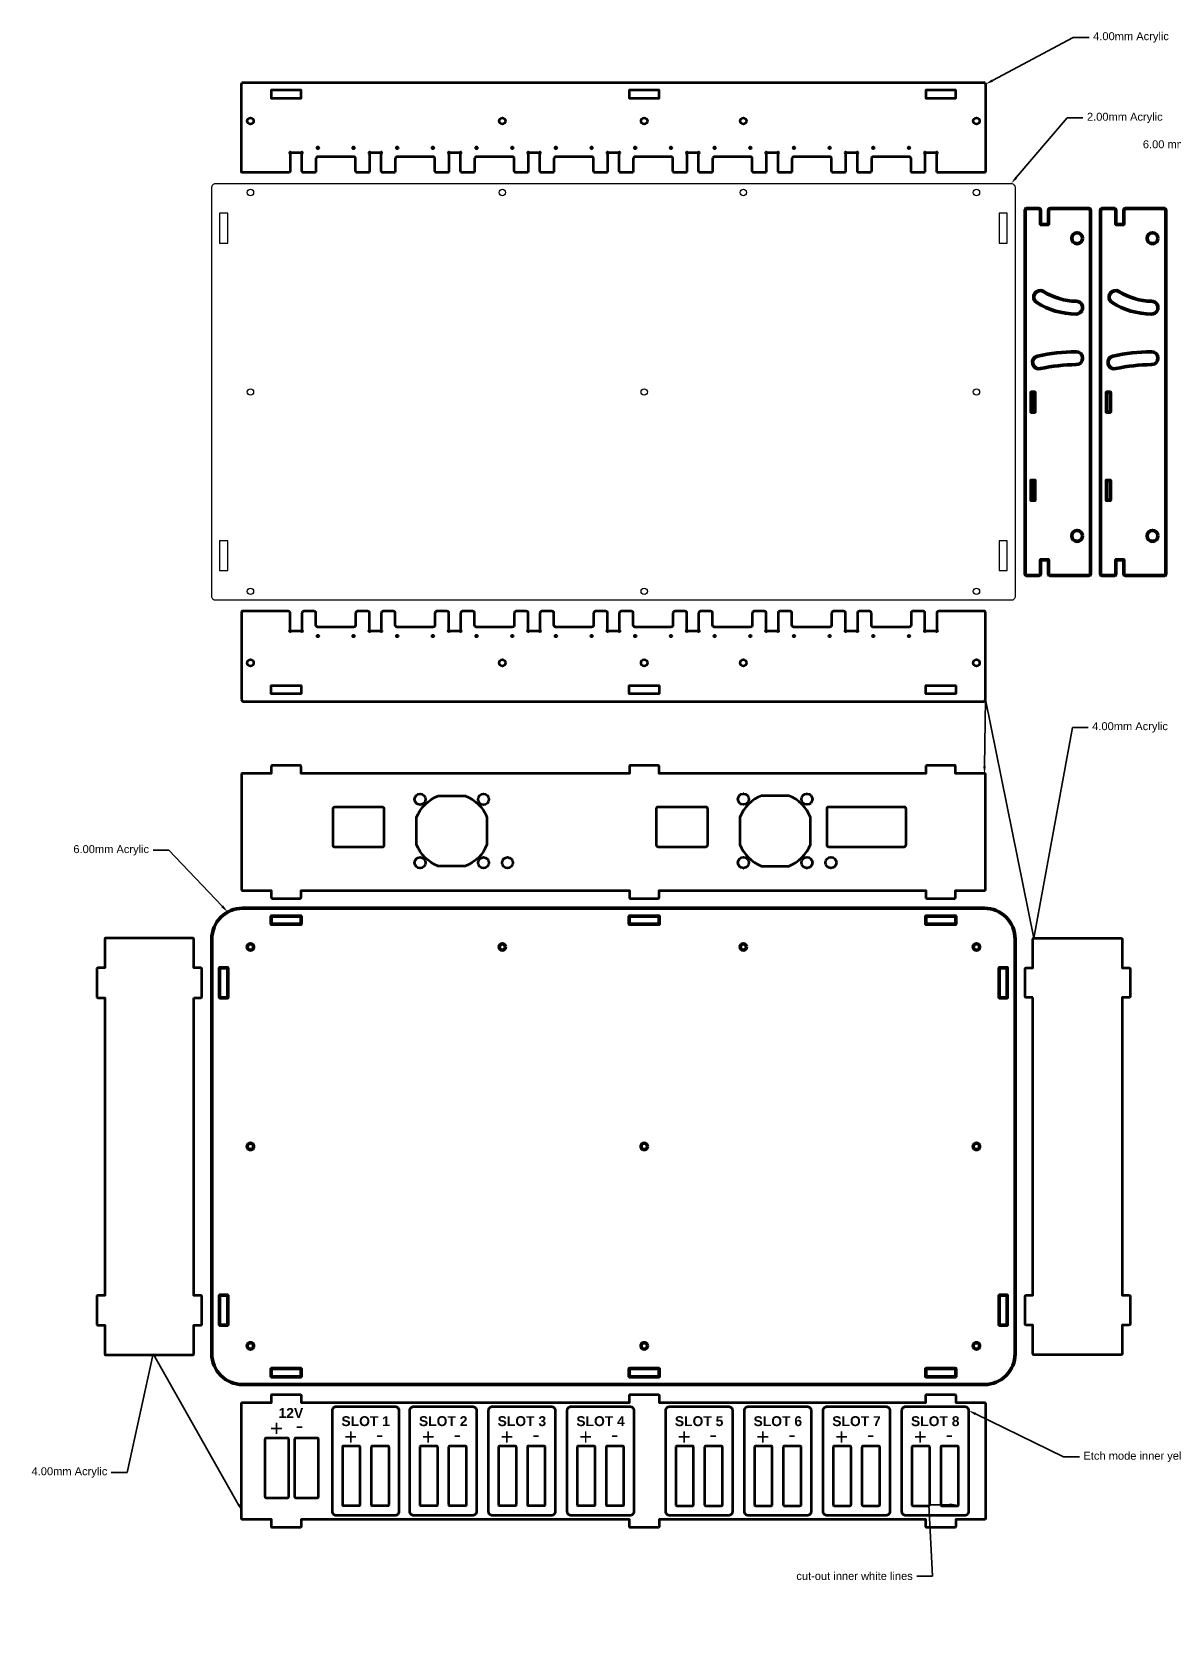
# Model space of a CAD drawing. Header units: millimetres. Extents: x 29 to 896, y 12 to 814.
# Drawn here: x 29 to 604, y 12 to 814 of the extents above; entities that cross this region are included whole.
import ezdxf
from ezdxf import colors
from ezdxf.entities.mleader import LeaderData, LeaderLine
from ezdxf.math import Vec2, Vec3

# ---------------------------------------------------------------- set-up
doc = ezdxf.new("R2010")
doc.units = ezdxf.units.MM
doc.layers.add('Text', color=7, linetype='Continuous')
doc.styles.get("Standard").update_dxf_attribs({"font": 'arial.ttf'})

msp = doc.modelspace()

# ---------------------------------------------------------------- linework, layer by layer
at = {"lineweight": 40}
for p, q in [((151.55, 742.66), (151.55, 742.66)), ((193.55, 742.66), (193.55, 742.66)), ((235.55, 742.66), (235.55, 742.66)), ((277.55, 742.66), (277.55, 742.66)), ((487.55, 742.66), (487.55, 742.66)), ((151.55, 521.66), (151.55, 521.66)), ((193.55, 521.66), (193.55, 521.66)), ((235.55, 521.66), (235.55, 521.66)), ((277.55, 521.66), (277.55, 521.66)), ((487.55, 521.66), (487.55, 521.66))]:
    msp.add_line(p, q, dxfattribs=at)
at = {"color": 242, "lineweight": 40, "true_color": 0xcd2027}
for points in [[(136.15, 788.16), (509.15, 788.16, -0.414214), (510.15, 787.16), (510.15, 772.66), (510.15, 743.16, -0.414214), (509.65, 742.66), (486.6, 742.66, -0.414214), (485.6, 743.66), (485.6, 752.31, 2.414214), (485.25, 752.66), (482.65, 752.66), (480.05, 752.66, 2.414214), (479.7, 752.31), (479.7, 743.66, -0.414214), (478.7, 742.66), (473.65, 742.66, -0.414214), (472.65, 743.66), (472.65, 749.66, 0.414214), (471.65, 750.66), (462.65, 750.66), (453.65, 750.66, 0.414214), (452.65, 749.66), (452.65, 743.66, -0.414214), (451.65, 742.66), (446.6, 742.66, -0.414214), (445.6, 743.66), (445.6, 752.31, 2.414214), (445.25, 752.66), (442.65, 752.66), (440.05, 752.66, 2.414214), (439.7, 752.31), (439.7, 743.66, -0.414214), (438.7, 742.66), (433.65, 742.66, -0.414214), (432.65, 743.66), (432.65, 749.66, 0.414214), (431.65, 750.66), (422.65, 750.66), (413.65, 750.66, 0.414214), (412.65, 749.66), (412.65, 743.66, -0.414214), (411.65, 742.66), (406.6, 742.66, -0.414214), (405.6, 743.66), (405.6, 752.31, 2.414214), (405.25, 752.66), (402.65, 752.66), (400.05, 752.66, 2.414214), (399.7, 752.31), (399.7, 743.66, -0.414214), (398.7, 742.66), (393.65, 742.66, -0.414214), (392.65, 743.66), (392.65, 749.66, 0.414214), (391.65, 750.66), (382.65, 750.66), (373.65, 750.66, 0.414214), (372.65, 749.66), (372.65, 743.66, -0.414214), (371.65, 742.66), (366.6, 742.66, -0.414214), (365.6, 743.66), (365.6, 752.31, 2.414214), (365.25, 752.66), (362.65, 752.66), (360.05, 752.66, 2.414214), (359.7, 752.31), (359.7, 743.66, -0.414214), (358.7, 742.66), (353.65, 742.66, -0.414214), (352.65, 743.66), (352.65, 749.66, 0.414214), (351.65, 750.66), (342.65, 750.66), (333.65, 750.66, 0.414214), (332.65, 749.66), (332.65, 743.66, -0.414214), (331.65, 742.66), (326.6, 742.66, -0.414214), (325.6, 743.66), (325.6, 752.31, 2.414214), (325.25, 752.66), (322.65, 752.66), (320.05, 752.66, 2.414214), (319.7, 752.31), (319.7, 743.66, -0.414214), (318.7, 742.66), (313.65, 742.66, -0.414214), (312.65, 743.66), (312.65, 749.66, 0.414214), (311.65, 750.66), (302.65, 750.66), (293.65, 750.66, 0.414214), (292.65, 749.66), (292.65, 743.66, -0.414214), (291.65, 742.66), (286.6, 742.66, -0.414214), (285.6, 743.66), (285.6, 752.31, 2.414214), (285.25, 752.66), (282.65, 752.66), (280.05, 752.66, 2.414214), (279.7, 752.31), (279.7, 743.66, -0.414214), (278.7, 742.66), (273.65, 742.66, -0.414214), (272.65, 743.66), (272.65, 749.66, 0.414214), (271.65, 750.66), (262.65, 750.66), (253.65, 750.66, 0.414214), (252.65, 749.66), (252.65, 743.66, -0.414214), (251.65, 742.66), (246.6, 742.66, -0.414214), (245.6, 743.66), (245.6, 752.31, 2.414214), (245.25, 752.66), (242.65, 752.66), (240.05, 752.66, 2.414214), (239.7, 752.31), (239.7, 743.66, -0.414214), (238.7, 742.66), (233.65, 742.66, -0.414214), (232.65, 743.66), (232.65, 749.66, 0.414214), (231.65, 750.66), (222.65, 750.66), (213.65, 750.66, 0.414214), (212.65, 749.66), (212.65, 743.66, -0.414214), (211.65, 742.66), (206.6, 742.66, -0.414214), (205.6, 743.66), (205.6, 752.31, 2.414214), (205.25, 752.66), (202.65, 752.66), (200.05, 752.66, 2.414214), (199.7, 752.31), (199.7, 743.66, -0.414214), (198.7, 742.66), (193.65, 742.66, -0.414214), (192.65, 743.66), (192.65, 749.66, 0.414214), (191.65, 750.66), (182.65, 750.66), (173.65, 750.66, 0.414214), (172.65, 749.66), (172.65, 743.66, -0.414214), (171.65, 742.66), (166.6, 742.66, -0.414214), (165.6, 743.66), (165.6, 752.31, 2.414214), (165.25, 752.66), (162.65, 752.66), (160.05, 752.66, 2.414214), (159.7, 752.31), (159.7, 743.66, -0.414214), (158.7, 742.66), (135.65, 742.66, -0.414214), (135.15, 743.16), (135.15, 772.66), (135.15, 787.16, -0.414214)], [(136.15, 476.16), (509.15, 476.16, 0.414214), (510.15, 477.16), (510.15, 491.66), (510.15, 521.16, 0.414214), (509.65, 521.66), (486.6, 521.66, 0.414214), (485.6, 520.66), (485.6, 512.01, -2.414214), (485.25, 511.66), (482.65, 511.66), (480.05, 511.66, -2.414214), (479.7, 512.01), (479.7, 520.66, 0.414214), (478.7, 521.66), (473.65, 521.66, 0.414214), (472.65, 520.66), (472.65, 514.66, -0.414214), (471.65, 513.66), (462.65, 513.66), (453.65, 513.66, -0.414214), (452.65, 514.66), (452.65, 520.66, 0.414214), (451.65, 521.66), (446.6, 521.66, 0.414214), (445.6, 520.66), (445.6, 512.01, -2.414214), (445.25, 511.66), (442.65, 511.66), (440.05, 511.66, -2.414214), (439.7, 512.01), (439.7, 520.66, 0.414214), (438.7, 521.66), (433.65, 521.66, 0.414214), (432.65, 520.66), (432.65, 514.66, -0.414214), (431.65, 513.66), (422.65, 513.66), (413.65, 513.66, -0.414214), (412.65, 514.66), (412.65, 520.66, 0.414214), (411.65, 521.66), (406.6, 521.66, 0.414214), (405.6, 520.66), (405.6, 512.01, -2.414214), (405.25, 511.66), (402.65, 511.66), (400.05, 511.66, -2.414214), (399.7, 512.01), (399.7, 520.66, 0.414214), (398.7, 521.66), (393.65, 521.66, 0.414214), (392.65, 520.66), (392.65, 514.66, -0.414214), (391.65, 513.66), (382.65, 513.66), (373.65, 513.66, -0.414214), (372.65, 514.66), (372.65, 520.66, 0.414214), (371.65, 521.66), (366.6, 521.66, 0.414214), (365.6, 520.66), (365.6, 512.01, -2.414214), (365.25, 511.66), (362.65, 511.66), (360.05, 511.66, -2.414214), (359.7, 512.01), (359.7, 520.66, 0.414214), (358.7, 521.66), (353.65, 521.66, 0.414214), (352.65, 520.66), (352.65, 514.66, -0.414214), (351.65, 513.66), (342.65, 513.66), (333.65, 513.66, -0.414214), (332.65, 514.66), (332.65, 520.66, 0.414214), (331.65, 521.66), (326.6, 521.66, 0.414214), (325.6, 520.66), (325.6, 512.01, -2.414214), (325.25, 511.66), (322.65, 511.66), (320.05, 511.66, -2.414214), (319.7, 512.01), (319.7, 520.66, 0.414214), (318.7, 521.66), (313.65, 521.66, 0.414214), (312.65, 520.66), (312.65, 514.66, -0.414214), (311.65, 513.66), (302.65, 513.66), (293.65, 513.66, -0.414214), (292.65, 514.66), (292.65, 520.66, 0.414214), (291.65, 521.66), (286.6, 521.66, 0.414214), (285.6, 520.66), (285.6, 512.01, -2.414214), (285.25, 511.66), (282.65, 511.66), (280.05, 511.66, -2.414214), (279.7, 512.01), (279.7, 520.66, 0.414214), (278.7, 521.66), (273.65, 521.66, 0.414214), (272.65, 520.66), (272.65, 514.66, -0.414214), (271.65, 513.66), (262.65, 513.66), (253.65, 513.66, -0.414214), (252.65, 514.66), (252.65, 520.66, 0.414214), (251.65, 521.66), (246.6, 521.66, 0.414214), (245.6, 520.66), (245.6, 512.01, -2.414214), (245.25, 511.66), (242.65, 511.66), (240.05, 511.66, -2.414214), (239.7, 512.01), (239.7, 520.66, 0.414214), (238.7, 521.66), (233.65, 521.66, 0.414214), (232.65, 520.66), (232.65, 514.66, -0.414214), (231.65, 513.66), (222.65, 513.66), (213.65, 513.66, -0.414214), (212.65, 514.66), (212.65, 520.66, 0.414214), (211.65, 521.66), (206.6, 521.66, 0.414214), (205.6, 520.66), (205.6, 512.01, -2.414214), (205.25, 511.66), (202.65, 511.66), (200.05, 511.66, -2.414214), (199.7, 512.01), (199.7, 520.66, 0.414214), (198.7, 521.66), (193.65, 521.66, 0.414214), (192.65, 520.66), (192.65, 514.66, -0.414214), (191.65, 513.66), (182.65, 513.66), (173.65, 513.66, -0.414214), (172.65, 514.66), (172.65, 520.66, 0.414214), (171.65, 521.66), (166.6, 521.66, 0.414214), (165.6, 520.66), (165.6, 512.01, -2.414214), (165.25, 511.66), (162.65, 511.66), (160.05, 511.66, -2.414214), (159.7, 512.01), (159.7, 520.66, 0.414214), (158.7, 521.66), (135.65, 521.66, 0.414214), (135.15, 521.16), (135.15, 491.66), (135.15, 477.16, 0.414214)]]:
    msp.add_lwpolyline(points, format="xyb", close=True, dxfattribs=at)
at = {"lineweight": 40}
for points in [[(150.2, 780.11), (165.1, 780.11, 0.414214), (165.2, 780.21), (165.2, 784.11, 0.414214), (165.1, 784.21), (150.2, 784.21, 0.414214), (150.1, 784.11), (150.1, 780.21, 0.414214)], [(330.7, 780.11), (345.6, 780.11, 0.414214), (345.7, 780.21), (345.7, 784.11, 0.414214), (345.6, 784.21), (330.7, 784.21, 0.414214), (330.6, 784.11), (330.6, 780.21, 0.414214)], [(480.2, 780.11), (495.1, 780.11, 0.414214), (495.2, 780.21), (495.2, 784.11, 0.414214), (495.1, 784.21), (480.2, 784.21, 0.414214), (480.1, 784.11), (480.1, 780.21, 0.414214)], [(150.2, 484.21), (165.1, 484.21, -0.414214), (165.2, 484.11), (165.2, 480.21, -0.414214), (165.1, 480.11), (150.2, 480.11, -0.414214), (150.1, 480.21), (150.1, 484.11, -0.414214)], [(330.7, 484.21), (345.6, 484.21, -0.414214), (345.7, 484.11), (345.7, 480.21, -0.414214), (345.6, 480.11), (330.7, 480.11, -0.414214), (330.6, 480.21), (330.6, 484.11, -0.414214)], [(480.2, 484.21), (495.1, 484.21, -0.414214), (495.2, 484.11), (495.2, 480.21, -0.414214), (495.1, 480.11), (480.2, 480.11, -0.414214), (480.1, 480.21), (480.1, 484.11, -0.414214)], [(135.65, 380.98), (150.15, 380.98), (150.15, 377.48, 0.414214), (150.65, 376.98), (164.65, 376.98, 0.414214), (165.15, 377.48), (165.15, 380.98), (330.65, 380.98), (330.65, 377.48, 0.414214), (331.15, 376.98), (345.15, 376.98, 0.414214), (345.65, 377.48), (345.65, 380.98), (480.15, 380.98), (480.15, 377.48, 0.414214), (480.65, 376.98), (494.65, 376.98, 0.414214), (495.15, 377.48), (495.15, 380.98), (509.65, 380.98, 0.414117), (510.15, 381.48), (510.17, 439.48, 0.414311), (509.67, 439.98), (495.15, 439.98), (495.15, 443.48, 0.414214), (494.65, 443.98), (480.65, 443.98, 0.414214), (480.15, 443.48), (480.15, 439.98), (345.65, 439.98), (345.65, 443.48, 0.414214), (345.15, 443.98), (331.15, 443.98, 0.414214), (330.65, 443.48), (330.65, 439.98), (165.15, 439.98), (165.15, 443.48, 0.414214), (164.65, 443.98), (150.65, 443.98, 0.414214), (150.15, 443.48), (150.15, 439.98), (135.65, 439.98, 0.414214), (135.15, 439.48), (135.15, 381.48, 0.414214), (135.65, 380.98)], [(234.34, 428.65), (247.95, 428.64, -0.21258), (258.88, 417.71), (258.87, 404.09, -0.21258), (247.93, 393.17), (234.31, 393.18, -0.21258), (223.39, 404.11), (223.4, 417.73, -0.21258)], [(410.98, 428.72), (397.36, 428.72, 0.21258), (386.43, 417.79), (386.43, 404.17, 0.21258), (397.36, 393.24), (410.98, 393.24, 0.21258), (421.91, 404.17), (421.91, 417.79, 0.21258)], [(207.13, 410.92), (207.13, 421.92, 0.414214), (206.13, 422.92), (182.13, 422.92, 0.414214), (181.13, 421.92), (181.13, 410.92), (181.13, 403.92, 0.414214), (182.13, 402.92), (206.13, 402.92, 0.414214), (207.13, 403.92)], [(370.16, 410.98), (370.16, 421.98, 0.414214), (369.16, 422.98), (345.16, 422.98, 0.414214), (344.16, 421.98), (344.16, 410.98), (344.16, 403.98, 0.414214), (345.16, 402.98), (369.16, 402.98, 0.414214), (370.16, 403.98)], [(430.17, 410.98), (430.17, 403.98, 0.414214), (431.17, 402.98), (469.17, 402.98, 0.414214), (470.17, 403.98), (470.17, 410.98), (470.17, 421.98, 0.414214), (469.17, 422.98), (431.17, 422.98, 0.414214), (430.17, 421.98)], [(111.15, 326.93), (114.65, 326.93, 0.414214), (115.15, 327.43), (115.15, 341.43, 0.414214), (114.65, 341.93), (111.15, 341.93), (111.15, 356.43, 0.414214), (110.65, 356.93), (66.65, 356.93, 0.414214), (66.15, 356.43), (66.15, 341.93), (62.65, 341.93, 0.414214), (62.15, 341.43), (62.15, 327.43, 0.414214), (62.65, 326.93), (66.15, 326.93), (66.15, 176.93), (62.65, 176.93, 0.414214), (62.15, 176.43), (62.15, 162.43, 0.414214), (62.65, 161.93), (66.15, 161.93), (66.15, 147.43, 0.414214), (66.65, 146.93), (110.65, 146.93, 0.414214), (111.15, 147.43), (111.15, 161.93), (114.65, 161.93, 0.414214), (115.15, 162.43), (115.15, 176.43, 0.414214), (114.65, 176.93), (111.15, 176.93)], [(534.15, 326.98), (530.65, 326.98, -0.414214), (530.15, 327.48), (530.15, 341.48, -0.414214), (530.65, 341.98), (534.15, 341.98), (534.15, 356.48, -0.414214), (534.65, 356.98), (578.65, 356.98, -0.414214), (579.15, 356.48), (579.15, 341.98), (582.65, 341.98, -0.414214), (583.15, 341.48), (583.15, 327.48, -0.414214), (582.65, 326.98), (579.15, 326.98), (579.15, 176.98), (582.65, 176.98, -0.414214), (583.15, 176.48), (583.15, 162.48, -0.414214), (582.65, 161.98), (579.15, 161.98), (579.15, 147.48, -0.414214), (578.65, 146.98), (534.65, 146.98, -0.414214), (534.15, 147.48), (534.15, 161.98), (530.65, 161.98, -0.414214), (530.15, 162.48), (530.15, 176.48, -0.414214), (530.65, 176.98), (534.15, 176.98)], [(135.67, 122.98), (150.17, 122.98), (150.17, 126.48, -0.414214), (150.67, 126.98), (164.67, 126.98, -0.414214), (165.17, 126.48), (165.17, 122.98), (330.67, 122.98), (330.67, 126.48, -0.414214), (331.17, 126.98), (345.17, 126.98, -0.414214), (345.67, 126.48), (345.67, 122.98), (480.17, 122.98), (480.17, 126.48, -0.414214), (480.67, 126.98), (494.67, 126.98, -0.414214), (495.17, 126.48), (495.17, 122.98), (509.67, 122.98, -0.414117), (510.17, 122.48), (510.19, 64.48, -0.414311), (509.69, 63.98), (495.17, 63.98), (495.17, 60.48, -0.414214), (494.67, 59.98), (480.67, 59.98, -0.414214), (480.17, 60.48), (480.17, 63.98), (345.67, 63.98), (345.67, 60.48, -0.414214), (345.17, 59.98), (331.17, 59.98, -0.414214), (330.67, 60.48), (330.67, 63.98), (165.17, 63.98), (165.17, 60.48, -0.414214), (164.67, 59.98), (150.67, 59.98, -0.414214), (150.17, 60.48), (150.17, 63.98), (135.67, 63.98, -0.414214), (135.17, 64.48), (135.17, 122.48, -0.414214), (135.67, 122.98)], [(147.44, 74.98), (158.44, 74.98, 0.414214), (158.94, 75.48), (158.94, 104.48, 0.414214), (158.44, 104.98), (147.44, 104.98, 0.414214), (146.94, 104.48), (146.94, 75.48, 0.414214)], [(162.42, 74.98), (173.42, 74.98, 0.414214), (173.92, 75.48), (173.92, 104.48, 0.414214), (173.42, 104.98), (162.42, 104.98, 0.414214), (161.92, 104.48), (161.92, 75.48, 0.414214)], [(186.47, 70.98), (194.47, 70.98, 0.414214), (194.97, 71.48), (194.97, 100.48, 0.414214), (194.47, 100.98), (186.47, 100.98, 0.414214), (185.97, 100.48), (185.97, 71.48, 0.414214)], [(201, 70.98), (209, 70.98, 0.414214), (209.5, 71.48), (209.5, 100.48, 0.414214), (209, 100.98), (201, 100.98, 0.414214), (200.5, 100.48), (200.5, 71.48, 0.414214)], [(225.53, 70.98), (233.53, 70.98, 0.414214), (234.03, 71.48), (234.03, 100.48, 0.414214), (233.53, 100.98), (225.53, 100.98, 0.414214), (225.03, 100.48), (225.03, 71.48, 0.414214)], [(240.06, 70.98), (248.06, 70.98, 0.414214), (248.56, 71.48), (248.56, 100.48, 0.414214), (248.06, 100.98), (240.06, 100.98, 0.414214), (239.56, 100.48), (239.56, 71.48, 0.414214)], [(265.21, 70.98), (273.21, 70.98, 0.414214), (273.71, 71.48), (273.71, 100.48, 0.414214), (273.21, 100.98), (265.21, 100.98, 0.414214), (264.71, 100.48), (264.71, 71.48, 0.414214)], [(279.74, 70.98), (287.74, 70.98, 0.414214), (288.24, 71.48), (288.24, 100.48, 0.414214), (287.74, 100.98), (279.74, 100.98, 0.414214), (279.24, 100.48), (279.24, 71.48, 0.414214)], [(304.88, 70.98), (312.88, 70.98, 0.414214), (313.38, 71.48), (313.38, 100.48, 0.414214), (312.88, 100.98), (304.88, 100.98, 0.414214), (304.38, 100.48), (304.38, 71.48, 0.414214)], [(319.41, 70.98), (327.41, 70.98, 0.414214), (327.91, 71.48), (327.91, 100.48, 0.414214), (327.41, 100.98), (319.41, 100.98, 0.414214), (318.91, 100.48), (318.91, 71.48, 0.414214)], [(354.56, 70.97), (362.56, 70.97, 0.414214), (363.06, 71.47), (363.06, 100.47, 0.414214), (362.56, 100.97), (354.56, 100.97, 0.414214), (354.06, 100.47), (354.06, 71.47, 0.414214)], [(369.09, 70.97), (377.09, 70.97, 0.414214), (377.59, 71.47), (377.59, 100.47, 0.414214), (377.09, 100.97), (369.09, 100.97, 0.414214), (368.59, 100.47), (368.59, 71.47, 0.414214)], [(394.23, 70.97), (402.23, 70.97, 0.414214), (402.73, 71.47), (402.73, 100.47, 0.414214), (402.23, 100.97), (394.23, 100.97, 0.414214), (393.73, 100.47), (393.73, 71.47, 0.414214)], [(408.76, 70.97), (416.76, 70.97, 0.414214), (417.26, 71.47), (417.26, 100.47, 0.414214), (416.76, 100.97), (408.76, 100.97, 0.414214), (408.26, 100.47), (408.26, 71.47, 0.414214)], [(433.91, 70.97), (441.91, 70.97, 0.414214), (442.41, 71.47), (442.41, 100.47, 0.414214), (441.91, 100.97), (433.91, 100.97, 0.414214), (433.41, 100.47), (433.41, 71.47, 0.414214)], [(448.44, 70.97), (456.44, 70.97, 0.414214), (456.94, 71.47), (456.94, 100.47, 0.414214), (456.44, 100.97), (448.44, 100.97, 0.414214), (447.94, 100.47), (447.94, 71.47, 0.414214)], [(473.58, 70.97), (481.58, 70.97, 0.414214), (482.08, 71.47), (482.08, 100.47, 0.414214), (481.58, 100.97), (473.58, 100.97, 0.414214), (473.08, 100.47), (473.08, 71.47, 0.414214)], [(488.11, 70.97), (496.11, 70.97, 0.414214), (496.61, 71.47), (496.61, 100.47, 0.414214), (496.11, 100.97), (488.11, 100.97, 0.414214), (487.61, 100.47), (487.61, 71.47, 0.414214)]]:
    msp.add_lwpolyline(points, format="xyb", close=True, dxfattribs=at)
at = {"lineweight": 20}
for points in [[(135.65, 527.16), (122.15, 527.16, -0.414214), (120.15, 529.16), (120.15, 735.16, -0.414214), (122.15, 737.16), (135.65, 737.16), (509.65, 737.16), (523.15, 737.16, -0.414214), (525.15, 735.16), (525.15, 529.16, -0.414214), (523.15, 527.16), (509.65, 527.16)], [(124.1, 722.11), (124.1, 707.21, 0.414214), (124.2, 707.11), (128.1, 707.11, 0.414214), (128.2, 707.21), (128.2, 722.11, 0.414214), (128.1, 722.21), (124.2, 722.21, 0.414214)], [(517.1, 722.11), (517.1, 707.21, 0.414214), (517.2, 707.11), (521.1, 707.11, 0.414214), (521.2, 707.21), (521.2, 722.11, 0.414214), (521.1, 722.21), (517.2, 722.21, 0.414214)], [(124.1, 557.11), (124.1, 542.21, 0.414214), (124.2, 542.11), (128.1, 542.11, 0.414214), (128.2, 542.21), (128.2, 557.11, 0.414214), (128.1, 557.21), (124.2, 557.21, 0.414214)], [(517.1, 557.11), (517.1, 542.21, 0.414214), (517.2, 542.11), (521.1, 542.11, 0.414214), (521.2, 542.21), (521.2, 557.11, 0.414214), (521.1, 557.21), (517.2, 557.21, 0.414214)]]:
    msp.add_lwpolyline(points, format="xyb", close=True, dxfattribs=at)
at = {"color": 114, "lineweight": 60, "true_color": 0x139b48}
for points in [[(562.15, 539.61, 0.414214), (563.15, 540.61), (563.15, 723.61, 0.414214), (562.15, 724.61), (542.94, 724.61, 0.414214), (541.94, 723.61), (541.94, 716.66, -0.414214), (541.89, 716.61), (537.99, 716.61, -0.414214), (537.94, 716.66), (537.94, 723.61, 0.414214), (536.94, 724.61), (531.15, 724.61, 0.414214), (530.15, 723.61), (530.15, 540.61, 0.414214), (531.15, 539.61), (536.94, 539.61, 0.414214), (537.94, 540.61), (537.94, 547.56, -0.414214), (537.99, 547.61), (541.89, 547.61, -0.414214), (541.94, 547.56), (541.94, 540.61, 0.414214), (542.94, 539.61)], [(600.15, 539.61, 0.414214), (601.15, 540.61), (601.15, 723.61, 0.414214), (600.15, 724.61), (580.94, 724.61, 0.414214), (579.94, 723.61), (579.94, 716.66, -0.414214), (579.89, 716.61), (575.99, 716.61, -0.414214), (575.94, 716.66), (575.94, 723.61, 0.414214), (574.94, 724.61), (569.15, 724.61, 0.414214), (568.15, 723.61), (568.15, 540.61, 0.414214), (569.15, 539.61), (574.94, 539.61, 0.414214), (575.94, 540.61), (575.94, 547.56, -0.414214), (575.99, 547.61), (579.89, 547.61, -0.414214), (579.94, 547.56), (579.94, 540.61, 0.414214), (580.94, 539.61)], [(536.03, 677.24, 0.137707), (555.86, 671.36, 1), (555.95, 677.86, -0.137707), (539.49, 682.74, 1)], [(574.03, 677.24, 0.137707), (593.86, 671.36, 1), (593.95, 677.86, -0.137707), (577.49, 682.74, 1)], [(555.92, 645.92, 0.05273), (537.88, 643.91, -1), (536.48, 650.26, -0.05273), (555.88, 652.42, -1)], [(593.92, 645.92, 0.05273), (575.88, 643.91, -1), (574.48, 650.26, -0.05273), (593.88, 652.42, -1)], [(535.1, 631.98, -0.414214), (535.15, 631.93), (535.15, 622.03, -0.414214), (535.1, 621.98), (533.2, 621.98, -0.414214), (533.15, 622.03), (533.15, 631.93, -0.414214), (533.2, 631.98)], [(573.1, 631.98, -0.414214), (573.15, 631.93), (573.15, 622.03, -0.414214), (573.1, 621.98), (571.2, 621.98, -0.414214), (571.15, 622.03), (571.15, 631.93, -0.414214), (571.2, 631.98)], [(533.15, 577.66), (533.15, 587.56, -0.414214), (533.2, 587.61), (535.1, 587.61, -0.414214), (535.15, 587.56), (535.15, 577.66, -0.414214), (535.1, 577.61), (533.2, 577.61, -0.414214)], [(571.15, 577.66), (571.15, 587.56, -0.414214), (571.2, 587.61), (573.1, 587.61, -0.414214), (573.15, 587.56), (573.15, 577.66, -0.414214), (573.1, 577.61), (571.2, 577.61, -0.414214)]]:
    msp.add_lwpolyline(points, format="xyb", close=True, dxfattribs=at)
for points in [[(542.94, 539.61), (562.15, 539.61)], [(580.94, 539.61), (600.15, 539.61)]]:
    msp.add_lwpolyline(points, dxfattribs=at)
at = {"lineweight": 40}
for points in [[(222.4, 426.79), (222.4, 427.04)], [(225.03, 429.66), (225.28, 429.66)], [(257.01, 429.64), (257.26, 429.64)], [(259.88, 427.02), (259.88, 426.76)], [(385.43, 427.1), (385.43, 426.85)], [(388.31, 429.72), (388.05, 429.72)], [(420.29, 429.72), (420.04, 429.72)], [(422.91, 426.85), (422.91, 427.1)], [(222.38, 394.81), (222.38, 395.06)], [(259.86, 395.03), (259.86, 394.78)], [(385.43, 395.12), (385.43, 394.86)], [(422.91, 394.86), (422.91, 395.12)], [(225.26, 392.18), (225, 392.18)], [(257.24, 392.16), (256.99, 392.16)], [(388.05, 392.24), (388.31, 392.24)], [(420.04, 392.24), (420.29, 392.24)]]:
    msp.add_lwpolyline(points, dxfattribs=at)
at = {"lineweight": 60}
for points in [[(135.65, 371.98), (509.65, 371.98, -0.414214), (525.15, 356.48), (525.15, 147.48, -0.414214), (509.65, 131.98), (135.65, 131.98, -0.414214), (120.15, 147.48), (120.15, 356.48, -0.414214)], [(150.2, 363.93), (165.1, 363.93, 0.414214), (165.2, 364.03), (165.2, 367.93, 0.414214), (165.1, 368.03), (150.2, 368.03, 0.414214), (150.1, 367.93), (150.1, 364.03, 0.414214)], [(330.7, 363.93), (345.6, 363.93, 0.414214), (345.7, 364.03), (345.7, 367.93, 0.414214), (345.6, 368.03), (330.7, 368.03, 0.414214), (330.6, 367.93), (330.6, 364.03, 0.414214)], [(480.2, 363.93), (495.1, 363.93, 0.414214), (495.2, 364.03), (495.2, 367.93, 0.414214), (495.1, 368.03), (480.2, 368.03, 0.414214), (480.1, 367.93), (480.1, 364.03, 0.414214)], [(124.1, 341.93), (124.1, 327.03, 0.414214), (124.2, 326.93), (128.1, 326.93, 0.414214), (128.2, 327.03), (128.2, 341.93, 0.414214), (128.1, 342.03), (124.2, 342.03, 0.414214)], [(517.1, 341.93), (517.1, 327.03, 0.414214), (517.2, 326.93), (521.1, 326.93, 0.414214), (521.2, 327.03), (521.2, 341.93, 0.414214), (521.1, 342.03), (517.2, 342.03, 0.414214)], [(124.1, 176.93), (124.1, 162.03, 0.414214), (124.2, 161.93), (128.1, 161.93, 0.414214), (128.2, 162.03), (128.2, 176.93, 0.414214), (128.1, 177.03), (124.2, 177.03, 0.414214)], [(517.1, 176.93), (517.1, 162.03, 0.414214), (517.2, 161.93), (521.1, 161.93, 0.414214), (521.2, 162.03), (521.2, 176.93, 0.414214), (521.1, 177.03), (517.2, 177.03, 0.414214)], [(150.2, 135.93), (165.1, 135.93, 0.414214), (165.2, 136.03), (165.2, 139.93, 0.414214), (165.1, 140.03), (150.2, 140.03, 0.414214), (150.1, 139.93), (150.1, 136.03, 0.414214)], [(330.7, 135.93), (345.6, 135.93, 0.414214), (345.7, 136.03), (345.7, 139.93, 0.414214), (345.6, 140.03), (330.7, 140.03, 0.414214), (330.6, 139.93), (330.6, 136.03, 0.414214)], [(480.2, 135.93), (495.1, 135.93, 0.414214), (495.2, 136.03), (495.2, 139.93, 0.414214), (495.1, 140.03), (480.2, 140.03, 0.414214), (480.1, 139.93), (480.1, 136.03, 0.414214)]]:
    msp.add_lwpolyline(points, format="xyb", close=True, dxfattribs=at)
at = {"color": 242, "lineweight": 40, "true_color": 0xcd2027}
for centre, radius in [((139.65, 768.66), 1.6), ((266.65, 768.66), 1.6), ((338.15, 768.66), 1.6), ((388.15, 768.66), 1.6), ((505.65, 768.66), 1.6), ((173.65, 755.16), 0.45), ((191.65, 755.16), 0.45), ((213.65, 755.16), 0.45), ((231.65, 755.16), 0.45), ((253.65, 755.16), 0.45), ((271.65, 755.16), 0.45), ((293.65, 755.16), 0.45), ((311.65, 755.16), 0.45), ((333.65, 755.16), 0.45), ((351.65, 755.16), 0.45), ((373.65, 755.16), 0.45), ((391.65, 755.16), 0.45), ((413.65, 755.16), 0.45), ((431.65, 755.16), 0.45), ((453.65, 755.16), 0.45), ((471.65, 755.16), 0.45), ((173.65, 509.16), 0.45), ((191.65, 509.16), 0.45), ((213.65, 509.16), 0.45), ((231.65, 509.16), 0.45), ((253.65, 509.16), 0.45), ((271.65, 509.16), 0.45), ((293.65, 509.16), 0.45), ((311.65, 509.16), 0.45), ((333.65, 509.16), 0.45), ((351.65, 509.16), 0.45), ((373.65, 509.16), 0.45), ((391.65, 509.16), 0.45), ((413.65, 509.16), 0.45), ((431.65, 509.16), 0.45), ((453.65, 509.16), 0.45), ((471.65, 509.16), 0.45), ((139.65, 495.66), 1.6), ((266.65, 495.66), 1.6), ((338.15, 495.66), 1.6), ((388.15, 495.66), 1.6), ((505.65, 495.66), 1.6)]:
    msp.add_circle(centre, radius, dxfattribs=at)
at = {"lineweight": 20}
for centre in [(139.65, 732.66), (266.65, 732.66), (388.15, 732.66), (505.65, 732.66), (139.65, 632.16), (338.15, 632.16), (505.65, 632.16), (139.65, 531.66), (338.15, 531.66), (505.65, 531.66)]:
    msp.add_circle(centre, 1.6, dxfattribs=at)
at = {"color": 114, "lineweight": 60, "true_color": 0x139b48}
for centre in [(556.4, 709.61), (594.4, 709.61), (556.4, 559.61), (594.4, 559.61)]:
    msp.add_circle(centre, 2.75, dxfattribs=at)
at = {"lineweight": 40}
for centre in [(225.15, 426.91), (257.13, 426.89), (388.18, 426.97), (420.16, 426.97), (225.13, 394.93), (257.11, 394.91), (269.21, 394.91), (388.18, 394.99), (420.16, 394.99), (432.26, 394.99)]:
    msp.add_circle(centre, 2.75, dxfattribs=at)
at = {"lineweight": 60}
for centre in [(139.65, 352.48), (266.65, 352.48), (388.15, 352.48), (505.65, 352.48), (139.65, 251.98), (338.15, 251.98), (505.65, 251.98), (139.65, 151.48), (338.15, 151.48), (505.65, 151.48)]:
    msp.add_circle(centre, 1.6, dxfattribs=at)
at = {"layer": 'Text', "color": 40, "lineweight": 40, "true_color": 0xf8d731}
for points in [[(182.97, 120.96), (212.5, 120.96, -0.414214), (214.5, 118.96), (214.5, 67.98, -0.414214), (212.5, 65.98), (182.97, 65.98, -0.414214), (180.97, 67.98), (180.97, 118.96, -0.414214)], [(222.03, 120.95), (251.56, 120.95, -0.414214), (253.56, 118.95), (253.56, 67.98, -0.414214), (251.56, 65.98), (222.03, 65.98, -0.414214), (220.03, 67.98), (220.03, 118.95, -0.414214)], [(261.71, 120.95), (291.24, 120.95, -0.414214), (293.24, 118.95), (293.24, 67.98, -0.414214), (291.24, 65.98), (261.71, 65.98, -0.414214), (259.71, 67.98), (259.71, 118.95, -0.414214)], [(301.38, 120.95), (330.91, 120.95, -0.414214), (332.91, 118.95), (332.91, 67.98, -0.414214), (330.91, 65.98), (301.38, 65.98, -0.414214), (299.38, 67.98), (299.38, 118.95, -0.414214)], [(351.06, 120.95), (380.59, 120.95, -0.414214), (382.59, 118.95), (382.59, 67.97, -0.414214), (380.59, 65.97), (351.06, 65.97, -0.414214), (349.06, 67.97), (349.06, 118.95, -0.414214)], [(390.73, 120.95), (420.26, 120.95, -0.414214), (422.26, 118.95), (422.26, 67.97, -0.414214), (420.26, 65.97), (390.73, 65.97, -0.414214), (388.73, 67.97), (388.73, 118.95, -0.414214)], [(430.41, 120.94), (459.94, 120.94, -0.414214), (461.94, 118.94), (461.94, 67.97, -0.414214), (459.94, 65.97), (430.41, 65.97, -0.414214), (428.41, 67.97), (428.41, 118.94, -0.414214)], [(470.08, 120.94), (499.61, 120.94, -0.414214), (501.61, 118.94), (501.61, 67.97, -0.414214), (499.61, 65.97), (470.08, 65.97, -0.414214), (468.08, 67.97), (468.08, 118.94, -0.414214)]]:
    msp.add_lwpolyline(points, format="xyb", close=True, dxfattribs=at)

# ---------------------------------------------------------------- texts
at = {"lineweight": 40}
for s, p in [('+', (186.94, 101.77)), ('-', (202.96, 102.94)), ('+', (226.01, 101.76)), ('-', (242.03, 102.93)), ('+', (265.68, 101.76)), ('-', (281.7, 102.93)), ('+', (305.36, 101.76)), ('-', (321.38, 102.93)), ('+', (355.03, 101.76)), ('-', (371.05, 102.93)), ('+', (394.71, 101.76)), ('-', (410.73, 102.93)), ('+', (434.38, 101.75)), ('-', (450.4, 102.92)), ('+', (474.06, 101.75)), ('-', (490.07, 102.92))]:
    msp.add_text(s, height=8, dxfattribs=at).set_placement(p)
at = {"layer": 'Text', "color": 40, "lineweight": 40, "true_color": 0xf8d731}
for s, p in [('+', (149.52, 106.02)), ('-', (162.5, 107.4))]:
    msp.add_text(s, height=8, dxfattribs=at).set_placement(p)
at = {"layer": 'Text', "color": 40, "lineweight": 40, "true_color": 0xf8d731, "char_height": 5}
for s, width, insert, attachment_point in [('\\pxqc;{\\fArial|b1|i0|c0|p34;12V}', 23.5288, (148.26, 120.16), 1), ('\\pxqc;{\\fArial|b1|i0|c0|p34;SLOT 1}', 33.5288, (197.73, 110.99), 8), ('\\pxqc;{\\fArial|b1|i0|c0|p34;SLOT 2}', 33.5288, (236.8, 110.99), 8), ('\\pxqc;{\\fArial|b1|i0|c0|p34;SLOT 3}', 33.5288, (276.47, 110.98), 8), ('\\pxqc;{\\fArial|b1|i0|c0|p34;SLOT 4}', 33.5288, (316.15, 110.98), 8), ('\\pxqc;{\\fArial|b1|i0|c0|p34;SLOT 5}', 33.5288, (365.82, 110.98), 8), ('\\pxqc;{\\fArial|b1|i0|c0|p34;SLOT 6}', 33.5288, (405.5, 110.98), 8), ('\\pxqc;{\\fArial|b1|i0|c0|p34;SLOT 7}', 33.5288, (445.17, 110.98), 8), ('\\pxqc;{\\fArial|b1|i0|c0|p34;SLOT 8}', 33.5288, (484.85, 110.97), 8)]:
    msp.add_mtext_dynamic_manual_height_columns(s, width=width, gutter_width=37.5, heights=[9.65], dxfattribs=dict(at, insert=insert, attachment_point=attachment_point))

# ---------------------------------------------------------------- leaders
ml = msp.add_multileader_mtext('Standard')
ml.set_content('4.00mm Acrylic', color=256)
ml.set_leader_properties()
ml.build(insert=Vec2(0, 0))
ctx = ml.context
ctx.base_point, ctx.plane_origin = Vec3(562.47, 810.83), Vec3(510.15, 787.16)
notes = []
notes.append((ctx, [(0, (1, 1, 0), (554.47, 810.83), (1, 0), 8, [(0, [(510.15, 787.16)], 0, [])])]))
ctx.mtext.insert, ctx.mtext.flow_direction = Vec3(564.47, 813.41), 5
ml = msp.add_multileader_mtext('Standard')
ml.set_content('2.00mm Acrylic', color=256)
ml.set_leader_properties()
ml.build(insert=Vec2(0, 0))
ctx = ml.context
ctx.base_point, ctx.plane_origin = Vec3(559.35, 770.24), Vec3(523.15, 737.16)
notes.append((ctx, [(0, (1, 1, 0), (551.35, 770.24), (1, 0), 8, [(0, [(523.15, 737.16)], 0, [])])]))
ctx.mtext.insert, ctx.mtext.flow_direction = Vec3(561.35, 772.83), 5
ml = msp.add_multileader_mtext('Standard')
ml.set_content('6.00 mm Acrylic', color=256)
ml.set_leader_properties()
ml.build(insert=Vec2(0, 0))
ctx = ml.context
ctx.base_point, ctx.plane_origin = Vec3(587.79, 756.36), Vec3(639.15, 723.61)
ctx.text_align_type = 2
notes.append((ctx, [(1, (1, 1, 0), (639.27, 756.36), (-1, 0), 8, [(0, [(639.15, 723.61)], 0, [])])]))
ctx.mtext.insert, ctx.mtext.alignment, ctx.mtext.flow_direction = Vec3(629.27, 758.95), 3, 5
ml = msp.add_multileader_mtext('Standard')
ml.set_content('4.00mm Acrylic', color=256)
ml.set_leader_properties()
ml.build(insert=Vec2(0, 0))
ctx = ml.context
ctx.base_point, ctx.plane_origin = Vec3(561.99, 463.15), Vec3(509.67, 439.48)
notes.append((ctx, [(0, (1, 1, 0), (553.99, 463.15), (1, 0), 8, [(2, [(509.67, 439.48), (510.15, 477.16), (534.65, 356.98)], 0, [])])]))
ctx.mtext.insert, ctx.mtext.flow_direction = Vec3(563.99, 465.74), 5
ml = msp.add_multileader_mtext('Standard')
ml.set_content('6.00mm Acrylic', color=256)
ml.set_leader_properties()
ml.build(insert=Vec2(0, 0))
ctx = ml.context
ctx.base_point, ctx.plane_origin = Vec3(48.61, 401.2), Vec3(128.19, 370.07)
ctx.text_align_type = 2
notes.append((ctx, [(0, (1, 1, 0), (98.54, 401.2), (-1, 0), 8, [(0, [(128.19, 370.07)], 0, [])])]))
ctx.mtext.insert, ctx.mtext.alignment, ctx.mtext.flow_direction = Vec3(88.54, 403.79), 3, 5
ml = msp.add_multileader_mtext('Standard')
ml.set_content('4.00mm Acrylic', color=256)
ml.set_leader_properties()
ml.build(insert=Vec2(0, 0))
ctx = ml.context
ctx.base_point, ctx.plane_origin = Vec3(27.4, 87.73), Vec3(20.04, 67.99)
ctx.text_align_type = 2
notes.append((ctx, [(1, (1, 1, 0), (77.47, 87.73), (-1, 0), 8, [(1, [(135.67, 67.99), (90.63, 147.43)], 0, [])])]))
ctx.mtext.insert, ctx.mtext.alignment, ctx.mtext.flow_direction = Vec3(67.47, 90.31), 3, 5
ml = msp.add_multileader_mtext('Standard')
ml.set_content('Etch mode inner yellow paths', color=256)
ml.set_leader_properties()
ml.build(insert=Vec2(0, 0))
ctx = ml.context
ctx.base_point, ctx.plane_origin = Vec3(557.58, 95.55), Vec3(501.61, 118.94)
notes.append((ctx, [(0, (1, 1, 0), (549.58, 95.55), (1, 0), 8, [(0, [(501.61, 118.94)], 0, [])])]))
ctx.mtext.insert, ctx.mtext.flow_direction = Vec3(559.58, 98.14), 5
ml = msp.add_multileader_mtext('Standard')
ml.set_content('cut-out inner white lines', color=256)
ml.set_leader_properties()
ml.build(insert=Vec2(0, 0))
ctx = ml.context
ctx.base_point, ctx.plane_origin = Vec3(413.27, 35.51), Vec3(496.11, 71.47)
ctx.text_align_type = 2
notes.append((ctx, [(0, (1, 1, 0), (483.54, 35.51), (-1, 0), 8, [(1, [(496.11, 71.47), (481.58, 71.47)], 0, [])])]))
ctx.mtext.insert, ctx.mtext.alignment, ctx.mtext.flow_direction = Vec3(473.54, 37.55), 3, 5
for ctx, leaders in notes:
    for number, flags, end, landing, length, lines in leaders:
        leader = LeaderData()
        leader.index, (leader.has_last_leader_line, leader.has_dogleg_vector, leader.attachment_direction) = number, flags
        leader.last_leader_point, leader.dogleg_vector, leader.dogleg_length = Vec3(end), Vec3(landing), length
        for number, points, colour, breaks in lines:
            line = LeaderLine()
            line.index, line.vertices, line.color, line.breaks = number, Vec3.list(points), colors.encode_raw_color(colour), breaks
            leader.lines.append(line)
        ctx.leaders.append(leader)

doc.saveas('drawing.dxf')
